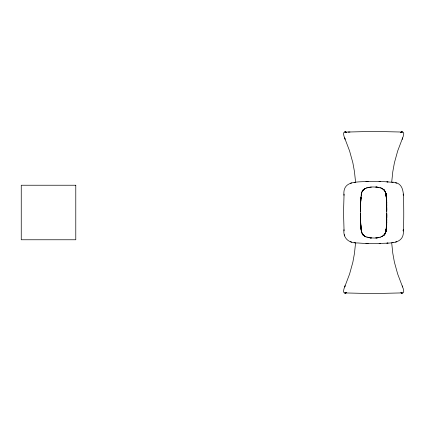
<?xml version="1.0" encoding="UTF-8"?>
<svg xmlns="http://www.w3.org/2000/svg" width="425" height="425" viewBox="0 0 425 425"><rect width="100%" height="100%" fill="white"/><g stroke="black" fill="none" stroke-linecap="round" stroke-linejoin="round"><path stroke-width="0.64" d="M360.549 214.768L360.533 218.216L360.549 213.637L360.565 217.053M360.543 202.194L360.533 211.358M386.734 211.358L386.623 203.432M386.723 225.107L386.734 206.784M386.723 213.637L386.734 218.216L386.734 213.642L386.707 217.053M360.581 206.821L360.618 204.558L360.533 218.216M386.692 218.184L386.723 214.768L386.623 221.568L386.707 217.026M360.687 202.343L360.565 207.974L360.687 202.316M386.617 221.547L386.649 220.41L386.431 225.994M360.618 204.611L360.65 203.479M386.585 222.684L386.649 220.389M360.644 203.506L360.783 200.148M386.623 221.494L386.49 224.899M360.687 202.374L360.777 200.101M360.729 201.28L361.5 193.178M386.49 224.852L386.543 223.72M360.719 201.328L360.841 199.006M386.548 223.672L386.426 225.935L386.5 224.74M360.99 196.945L360.825 199.203L360.99 196.855M360.91 197.928L360.836 199.128L360.91 197.997M386.362 227.072L386.431 225.872L386.283 228.145M360.772 200.26L360.841 199.065M386.357 227.003L386.442 225.797L386.277 228.055L386.431 225.872M344.059 194.119L343.522 212.5L344.059 230.881M380.237 243.472L379.137 243.498C389.268 242.691 404.908 245.044 403.298 229.739L403.213 230.881C403.925 221.76 403.766 212.596 403.67 203.458C403.431 193.338 404.51 181.395 390.554 182.16C381.639 181.278 372.656 181.305 363.715 181.64C353.967 182.059 342.614 182.059 343.953 195.33M355.528 243.286L354.466 253.348L352.867 262.156L349.578 274.056L343.942 288.91L343.522 291.316L343.798 292.416L344.861 293.133L345.833 292.889L344.447 293.027M391.738 181.714L392.806 171.652L394.4 162.844L397.688 150.944L403.325 136.09L403.75 133.684L403.468 132.584L402.406 131.867L401.439 132.111L402.826 131.973M386.362 226.923L385.863 231.423L386.192 228.958M403.213 230.956L403.314 229.67M386.086 229.925L386.208 228.815L385.714 232.14L386.139 229.542L385.831 231.689L386.027 230.377L385.863 231.423M385.953 231.046L386.24 228.645M361.409 193.577L361.165 195.261L361.739 192.392L361.5 193.226M386.027 230.377L386.107 229.739L385.613 232.422L386.033 230.573L385.767 231.822L385.905 231.142M385.688 232.087L385.996 230.913L385.688 232.087L385.905 231.205M385.772 231.774L385.528 232.608L385.868 231.476L384.668 234.313L385.029 233.713L384.891 233.968M385.358 233.075L385.725 231.992L384.668 234.313M361.808 192.238L361.542 193.008L362.599 190.687M385.725 231.992L385.459 232.762L385.576 232.47M361.903 191.919L362.382 191.032M362.243 191.287L362.838 190.357M384.428 234.643L385.029 233.713M362.456 190.926L363.667 189.492L363.046 190.118L365.468 188.339M384.227 234.882L381.804 236.661L384.227 234.882L383.605 235.508L384.811 234.074M362.69 190.581L362.945 190.257M384.328 234.743L384.577 234.419M362.78 190.442L363.216 189.954M384.057 235.046L384.492 234.558M363.046 190.118L365.059 188.541L363.332 189.805L364.677 188.758M401.413 132.132L400.849 132.488L401.832 132.005L401.237 132.202M346.343 292.538L345.498 292.963M344.441 131.973L345.828 132.106L344.866 131.872L343.798 132.584L343.522 133.684L343.942 136.09L349.578 150.944L352.867 162.844L354.466 171.652L355.528 181.714M402.826 293.027L401.444 292.894L402.406 293.128L403.468 292.416L403.75 291.316L403.325 288.91L397.688 274.056L394.4 262.156L392.806 253.348L391.738 243.286M364.507 188.875L365.059 188.541M382.213 236.459L382.76 236.125M381.804 236.661L377.931 237.75M365.303 188.418L369.336 187.25M401.768 132.037L373.633 131.399L345.663 132.085M401.444 132.106L401.933 131.92M345.334 293.08L345.828 292.894M366.361 187.972L367.375 187.659M401.312 132.18L401.806 132.021M345.467 292.979L345.955 292.82M401.609 292.915L372.502 293.601L345.541 292.947L345.993 292.809M345.541 292.947L346.03 292.798L345.589 292.931M379.892 237.341L380.418 237.192M351.735 182.904L350.434 183.239M395.537 242.096L396.833 241.761M368.629 187.377L372.879 186.958L377.389 187.17L375.843 187.021M378.638 237.623L374.388 238.042L369.877 237.83L371.429 237.979M355.534 182.309L354.131 182.484M391.738 242.691L393.136 242.516M369.962 187.17L371.376 187.032M377.304 237.83L375.843 237.979M376.646 237.91L377.389 237.83L375.891 237.968M386.909 243.158L388.041 243.063L387.079 243.143M349.961 132.026L348.218 132.085M368.215 181.496L365.925 181.56M380.141 243.472C372.725 243.674 365.282 243.605 357.887 242.962C349.509 243.429 342.81 238.701 343.953 229.67M367.126 243.472L368.215 243.504M365.925 243.44L367.03 243.472M375.891 187.032L381.06 188.025M371.376 237.968L365.739 236.783M387.079 181.857L388.041 181.937L386.909 181.842M376.577 187.085L377.304 187.17M369.962 237.83L370.696 237.915M393.136 182.484L391.738 182.309M354.131 242.516L355.534 242.691M377.931 187.25L378.638 187.377M368.629 237.623L369.336 237.75M396.833 183.239L395.537 182.904M350.434 241.761L351.735 242.096M346.03 132.202L345.589 132.069M401.237 292.798L401.683 292.931M379.892 187.659L380.418 187.808M366.855 237.192L367.375 237.341M345.498 132.037L346.418 132.488L345.886 132.148M401.768 292.963L401.28 292.809M401.806 292.979L400.849 292.512L401.423 292.878M345.435 132.005L345.955 132.18M345.334 131.92L345.828 132.106M401.45 292.894L401.933 293.08M380.906 187.972L381.528 188.217M381.368 188.148L384.227 190.118L382.596 188.758M365.898 236.852L363.641 235.487L365.468 236.661M381.969 188.418L382.378 188.642M365.059 236.459L363.046 234.882L365.059 236.459L364.507 236.125M382.213 188.541L382.76 188.875M345.87 132.138L346.37 132.472M384.227 190.118L383.605 189.492L384.492 190.442M363.046 234.882L363.667 235.508L362.78 234.558M384.057 189.954L385.576 192.53M361.696 232.47L363.216 235.046M384.328 190.257L384.577 190.581M362.69 234.419L362.945 234.743M384.428 190.357L385.029 191.287M362.243 233.713L362.838 234.643M384.891 191.032L385.725 193.008M361.808 232.762L361.542 231.992L362.382 233.968M402.231 285.903L402.645 286.949M385.358 191.925L385.996 194.087M361.909 233.075L361.059 228.815L361.186 229.925M385.528 192.392L385.624 192.711M385.772 193.226L385.688 192.913L385.905 193.795L385.613 192.578L386.208 196.185L385.863 193.577L386.027 194.623M361.5 231.774L361.585 232.087M344.478 234.648L344.723 235.822M385.767 193.178L386.208 196.185L386.086 195.075M385.905 193.858L385.714 192.86L386.107 195.261L385.99 194.384M361.165 229.739L361.553 232.14L360.836 225.872M385.953 193.954L386.24 196.355M361.032 228.645L361.319 231.046M360.984 227.954L361.08 228.958M403.213 194.044L403.298 195.261M360.905 226.923L360.99 228.145L360.825 225.797L360.99 228.055M386.357 197.997L386.283 196.855L386.442 199.203L386.362 197.928M386.5 200.26L386.426 199.065L386.548 201.328M360.772 224.74L360.91 227.072M360.777 224.798L360.841 225.935M360.719 223.672L360.841 225.994L360.729 223.72M386.49 200.148L386.431 199.006L386.649 204.611M386.49 200.101L386.591 202.412M360.682 222.588L360.777 224.899M360.687 222.626L360.729 223.762L360.644 221.494M386.543 201.206L386.623 203.506M360.687 222.657L360.618 220.389M386.585 202.316L386.697 206.853L386.649 204.558M360.687 222.684L360.565 217.042L360.597 219.305M360.65 221.568L360.575 218.147L360.618 220.442M386.676 205.721L386.723 210.232L386.723 199.893M386.707 207.947L386.718 210.232M360.538 221.659L360.543 222.806L360.543 213.637M360.538 204.489L360.538 205.636L360.543 204.494M386.729 221.659L386.729 222.806L386.729 221.659M386.734 219.364L386.734 220.511L386.734 219.364M402.645 138.051L402.231 139.097L402.645 138.051M345.036 285.903L344.627 286.949L345.042 285.903M401.381 132.148L400.887 132.478L401.365 132.159M346.418 292.512L345.908 292.841L346.418 292.512M75.783 185.236L21.25 185.236L21.25 239.764L75.783 239.764L75.783 185.236M380.237 181.528L379.137 181.502L380.237 181.528M345.042 139.097L344.622 138.051L345.042 139.097M386.298 197.163L386.192 196.042L386.378 198.172L386.182 195.909L386.298 197.163M386.362 198.077L386.277 196.945L386.362 198.077M360.597 219.316L360.565 217.026L360.597 219.316M386.729 203.341L386.723 202.194L386.729 203.341M386.734 205.636L386.729 204.494L386.734 205.636M360.543 220.506L360.538 219.364L360.538 220.511"/></g></svg>
